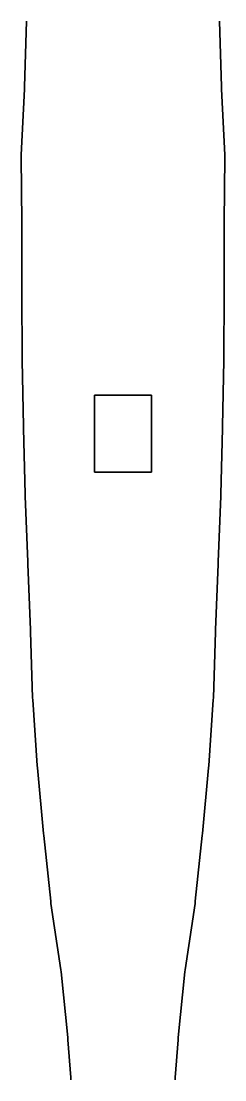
# Model space of a CAD drawing. Extents: x -3.7 to 3.7, y -35 to 36.1.
# Drawn here: x -3.73 to 3.73, y -35.03 to 3.81 of the extents above; entities that cross this region are included whole.
import ezdxf

# ---------------------------------------------------------------- set-up
doc = ezdxf.new("R2010")
doc.units = 0
doc.layers.add('RAILINGS', color=6, linetype='CONTINUOUS')

msp = doc.modelspace()

# ---------------------------------------------------------------- linework, layer by layer
at = {"layer": 'RAILINGS'}
for points in [[(-3.61, 1.4, 2.62), (-3.54, 3.81, 2.62), (-3.54, 3.81, 2.7), (-3.61, 1.4, 2.7)], [(-3.61, 1.4, 2.7), (-3.54, 3.81, 2.7), (-3.54, 3.81, 2.62), (-3.61, 1.4, 2.62)], [(-3.61, 1.4, 2.15), (-3.54, 3.81, 2.15), (-3.54, 3.81, 2.23), (-3.61, 1.4, 2.23)], [(-3.61, 1.4, 2.23), (-3.54, 3.81, 2.23), (-3.54, 3.81, 2.15), (-3.61, 1.4, 2.15)], [(3.61, 1.4, 2.23), (3.54, 3.81, 2.23), (3.54, 3.81, 2.15), (3.61, 1.4, 2.15)], [(3.61, 1.4, 2.15), (3.54, 3.81, 2.15), (3.54, 3.81, 2.23), (3.61, 1.4, 2.23)], [(3.61, 1.4, 2.62), (3.54, 3.81, 2.62), (3.54, 3.81, 2.7), (3.61, 1.4, 2.7)], [(3.61, 1.4, 2.7), (3.54, 3.81, 2.7), (3.54, 3.81, 2.62), (3.61, 1.4, 2.62)], [(-3.73, -1.09, 2.62), (-3.61, 1.32, 2.62), (-3.61, 1.32, 2.7), (-3.73, -1.09, 2.7)], [(-3.73, -1.09, 2.7), (-3.61, 1.32, 2.7), (-3.61, 1.32, 2.62), (-3.73, -1.09, 2.62)], [(-3.73, -1.09, 2.15), (-3.61, 1.32, 2.15), (-3.61, 1.32, 2.23), (-3.73, -1.09, 2.23)], [(-3.73, -1.09, 2.23), (-3.61, 1.32, 2.23), (-3.61, 1.32, 2.15), (-3.73, -1.09, 2.15)], [(-3.61, 1.4, 1.7), (-3.61, 1.4, 2.7), (-3.61, 1.32, 2.7), (-3.61, 1.32, 1.7)], [(-3.61, 1.32, 1.7), (-3.61, 1.32, 2.7), (-3.61, 1.4, 2.7), (-3.61, 1.4, 1.7)], [(3.61, 1.4, 1.7), (3.61, 1.4, 2.7), (3.61, 1.32, 2.7), (3.61, 1.32, 1.7)], [(3.61, 1.32, 1.7), (3.61, 1.32, 2.7), (3.61, 1.4, 2.7), (3.61, 1.4, 1.7)], [(3.73, -1.09, 2.23), (3.61, 1.32, 2.23), (3.61, 1.32, 2.15), (3.73, -1.09, 2.15)], [(3.73, -1.09, 2.15), (3.61, 1.32, 2.15), (3.61, 1.32, 2.23), (3.73, -1.09, 2.23)], [(3.73, -1.09, 2.62), (3.61, 1.32, 2.62), (3.61, 1.32, 2.7), (3.73, -1.09, 2.7)], [(3.73, -1.09, 2.7), (3.61, 1.32, 2.7), (3.61, 1.32, 2.62), (3.73, -1.09, 2.62)], [(-3.73, -1.09, 1.7), (-3.73, -1.09, 2.7), (-3.73, -1.17, 2.7), (-3.73, -1.17, 1.7)], [(-3.73, -1.17, 1.7), (-3.73, -1.17, 2.7), (-3.73, -1.09, 2.7), (-3.73, -1.09, 1.7)], [(3.73, -1.09, 1.7), (3.73, -1.09, 2.7), (3.73, -1.17, 2.7), (3.73, -1.17, 1.7)], [(3.73, -1.17, 1.7), (3.73, -1.17, 2.7), (3.73, -1.09, 2.7), (3.73, -1.09, 1.7)], [(-3.71, -3.58, 2.71), (-3.73, -1.17, 2.7), (-3.73, -1.17, 2.62), (-3.71, -3.58, 2.63)], [(-3.71, -3.58, 2.63), (-3.73, -1.17, 2.62), (-3.73, -1.17, 2.7), (-3.71, -3.58, 2.71)], [(-3.71, -3.58, 2.16), (-3.73, -1.17, 2.15), (-3.73, -1.17, 2.23), (-3.71, -3.58, 2.24)], [(-3.71, -3.58, 2.24), (-3.73, -1.17, 2.23), (-3.73, -1.17, 2.15), (-3.71, -3.58, 2.16)], [(3.71, -3.58, 2.24), (3.73, -1.17, 2.23), (3.73, -1.17, 2.15), (3.71, -3.58, 2.16)], [(3.71, -3.58, 2.16), (3.73, -1.17, 2.15), (3.73, -1.17, 2.23), (3.71, -3.58, 2.24)], [(3.71, -3.58, 2.63), (3.73, -1.17, 2.62), (3.73, -1.17, 2.7), (3.71, -3.58, 2.71)], [(3.71, -3.58, 2.71), (3.73, -1.17, 2.7), (3.73, -1.17, 2.62), (3.71, -3.58, 2.63)], [(-3.71, -3.66, 1.71), (-3.71, -3.66, 2.71), (-3.71, -3.58, 2.71), (-3.71, -3.58, 1.71)], [(-3.71, -3.58, 1.71), (-3.71, -3.58, 2.71), (-3.71, -3.66, 2.71), (-3.71, -3.66, 1.71)], [(-3.71, -6.07, 2.63), (-3.71, -3.66, 2.63), (-3.71, -3.66, 2.71), (-3.71, -6.07, 2.71)], [(-3.71, -6.07, 2.71), (-3.71, -3.66, 2.71), (-3.71, -3.66, 2.63), (-3.71, -6.07, 2.63)], [(-3.71, -6.07, 2.16), (-3.71, -3.66, 2.16), (-3.71, -3.66, 2.24), (-3.71, -6.07, 2.24)], [(-3.71, -6.07, 2.24), (-3.71, -3.66, 2.24), (-3.71, -3.66, 2.16), (-3.71, -6.07, 2.16)], [(3.71, -3.66, 1.71), (3.71, -3.66, 2.71), (3.71, -3.58, 2.71), (3.71, -3.58, 1.71)], [(3.71, -3.58, 1.71), (3.71, -3.58, 2.71), (3.71, -3.66, 2.71), (3.71, -3.66, 1.71)], [(3.71, -6.07, 2.24), (3.71, -3.66, 2.24), (3.71, -3.66, 2.16), (3.71, -6.07, 2.16)], [(3.71, -6.07, 2.16), (3.71, -3.66, 2.16), (3.71, -3.66, 2.24), (3.71, -6.07, 2.24)], [(3.71, -6.07, 2.63), (3.71, -3.66, 2.63), (3.71, -3.66, 2.71), (3.71, -6.07, 2.71)], [(3.71, -6.07, 2.71), (3.71, -3.66, 2.71), (3.71, -3.66, 2.63), (3.71, -6.07, 2.63)], [(-3.71, -6.07, 1.71), (-3.71, -6.07, 2.71), (-3.71, -6.15, 2.71), (-3.71, -6.15, 1.71)], [(-3.71, -6.15, 1.71), (-3.71, -6.15, 2.71), (-3.71, -6.07, 2.71), (-3.71, -6.07, 1.71)], [(-3.7, -8.56, 2.71), (-3.71, -6.15, 2.71), (-3.71, -6.15, 2.63), (-3.7, -8.56, 2.63)], [(-3.7, -8.56, 2.63), (-3.71, -6.15, 2.63), (-3.71, -6.15, 2.71), (-3.7, -8.56, 2.71)], [(-3.7, -8.56, 2.24), (-3.71, -6.15, 2.24), (-3.71, -6.15, 2.16), (-3.7, -8.56, 2.16)], [(-3.7, -8.56, 2.16), (-3.71, -6.15, 2.16), (-3.71, -6.15, 2.24), (-3.7, -8.56, 2.24)], [(3.7, -8.56, 2.16), (3.71, -6.15, 2.16), (3.71, -6.15, 2.24), (3.7, -8.56, 2.24)], [(3.7, -8.56, 2.24), (3.71, -6.15, 2.24), (3.71, -6.15, 2.16), (3.7, -8.56, 2.16)], [(3.7, -8.56, 2.71), (3.71, -6.15, 2.71), (3.71, -6.15, 2.63), (3.7, -8.56, 2.63)], [(3.7, -8.56, 2.63), (3.71, -6.15, 2.63), (3.71, -6.15, 2.71), (3.7, -8.56, 2.71)], [(3.71, -6.07, 1.71), (3.71, -6.07, 2.71), (3.71, -6.15, 2.71), (3.71, -6.15, 1.71)], [(3.71, -6.15, 1.71), (3.71, -6.15, 2.71), (3.71, -6.07, 2.71), (3.71, -6.07, 1.71)], [(-3.7, -8.64, 1.71), (-3.7, -8.64, 2.71), (-3.7, -8.56, 2.71), (-3.7, -8.56, 1.71)], [(-3.7, -8.56, 1.71), (-3.7, -8.56, 2.71), (-3.7, -8.64, 2.71), (-3.7, -8.64, 1.71)], [(-3.65, -11.05, 2.63), (-3.7, -8.64, 2.63), (-3.7, -8.64, 2.71), (-3.65, -11.05, 2.71)], [(-3.65, -11.05, 2.71), (-3.7, -8.64, 2.71), (-3.7, -8.64, 2.63), (-3.65, -11.05, 2.63)], [(-3.65, -11.05, 2.16), (-3.7, -8.64, 2.16), (-3.7, -8.64, 2.24), (-3.65, -11.05, 2.24)], [(-3.65, -11.05, 2.24), (-3.7, -8.64, 2.24), (-3.7, -8.64, 2.16), (-3.65, -11.05, 2.16)], [(3.65, -11.05, 2.24), (3.7, -8.64, 2.24), (3.7, -8.64, 2.16), (3.65, -11.05, 2.16)], [(3.65, -11.05, 2.16), (3.7, -8.64, 2.16), (3.7, -8.64, 2.24), (3.65, -11.05, 2.24)], [(3.65, -11.05, 2.63), (3.7, -8.64, 2.63), (3.7, -8.64, 2.71), (3.65, -11.05, 2.71)], [(3.65, -11.05, 2.71), (3.7, -8.64, 2.71), (3.7, -8.64, 2.63), (3.65, -11.05, 2.63)], [(3.7, -8.64, 1.71), (3.7, -8.64, 2.71), (3.7, -8.56, 2.71), (3.7, -8.56, 1.71)], [(3.7, -8.56, 1.71), (3.7, -8.56, 2.71), (3.7, -8.64, 2.71), (3.7, -8.64, 1.71)], [(-1.05, -9.99, 4.04), (-1.05, -9.99, 5.04), (-1.05, -9.91, 5.04), (-1.05, -9.91, 4.04)], [(-1.05, -9.91, 4.04), (-1.05, -9.91, 5.04), (-1.05, -9.99, 5.04), (-1.05, -9.99, 4.04)], [(-1.05, -9.91, 4.57), (1.05, -9.91, 4.57), (1.05, -9.91, 4.49), (-1.05, -9.91, 4.49)], [(-1.05, -9.91, 4.49), (1.05, -9.91, 4.49), (1.05, -9.91, 4.57), (-1.05, -9.91, 4.57)], [(-1.05, -9.91, 4.96), (1.05, -9.91, 4.96), (1.05, -9.91, 5.04), (-1.05, -9.91, 5.04)], [(-1.05, -9.91, 5.04), (1.05, -9.91, 5.04), (1.05, -9.91, 4.96), (-1.05, -9.91, 4.96)], [(-1.05, -11.31, 4.96), (-1.05, -9.99, 4.96), (-1.05, -9.99, 5.04), (-1.05, -11.31, 5.04)], [(-1.05, -11.31, 5.04), (-1.05, -9.99, 5.04), (-1.05, -9.99, 4.96), (-1.05, -11.31, 4.96)], [(-1.05, -11.31, 4.49), (-1.05, -9.99, 4.49), (-1.05, -9.99, 4.57), (-1.05, -11.31, 4.57)], [(-1.05, -11.31, 4.57), (-1.05, -9.99, 4.57), (-1.05, -9.99, 4.49), (-1.05, -11.31, 4.49)], [(1.05, -9.91, 4.04), (1.05, -9.91, 5.04), (1.05, -9.99, 5.04), (1.05, -9.99, 4.04)], [(1.05, -9.99, 4.04), (1.05, -9.99, 5.04), (1.05, -9.91, 5.04), (1.05, -9.91, 4.04)], [(1.05, -11.31, 4.57), (1.05, -9.99, 4.57), (1.05, -9.99, 4.49), (1.05, -11.31, 4.49)], [(1.05, -11.31, 4.49), (1.05, -9.99, 4.49), (1.05, -9.99, 4.57), (1.05, -11.31, 4.57)], [(1.05, -11.31, 4.96), (1.05, -9.99, 4.96), (1.05, -9.99, 5.04), (1.05, -11.31, 5.04)], [(1.05, -11.31, 5.04), (1.05, -9.99, 5.04), (1.05, -9.99, 4.96), (1.05, -11.31, 4.96)], [(-3.65, -11.05, 1.71), (-3.65, -11.05, 2.71), (-3.65, -11.13, 2.71), (-3.65, -11.13, 1.71)], [(-3.65, -11.13, 1.71), (-3.65, -11.13, 2.71), (-3.65, -11.05, 2.71), (-3.65, -11.05, 1.71)], [(-3.59, -13.54, 2.71), (-3.65, -11.13, 2.71), (-3.65, -11.13, 2.63), (-3.59, -13.54, 2.63)], [(-3.59, -13.54, 2.63), (-3.65, -11.13, 2.63), (-3.65, -11.13, 2.71), (-3.59, -13.54, 2.71)], [(-3.59, -13.54, 2.16), (-3.65, -11.13, 2.16), (-3.65, -11.13, 2.24), (-3.59, -13.54, 2.24)], [(-3.59, -13.54, 2.24), (-3.65, -11.13, 2.24), (-3.65, -11.13, 2.16), (-3.59, -13.54, 2.16)], [(3.59, -13.54, 2.24), (3.65, -11.13, 2.24), (3.65, -11.13, 2.16), (3.59, -13.54, 2.16)], [(3.59, -13.54, 2.16), (3.65, -11.13, 2.16), (3.65, -11.13, 2.24), (3.59, -13.54, 2.24)], [(3.59, -13.54, 2.63), (3.65, -11.13, 2.63), (3.65, -11.13, 2.71), (3.59, -13.54, 2.71)], [(3.59, -13.54, 2.71), (3.65, -11.13, 2.71), (3.65, -11.13, 2.63), (3.59, -13.54, 2.63)], [(3.65, -11.05, 1.71), (3.65, -11.05, 2.71), (3.65, -11.13, 2.71), (3.65, -11.13, 1.71)], [(3.65, -11.13, 1.71), (3.65, -11.13, 2.71), (3.65, -11.05, 2.71), (3.65, -11.05, 1.71)], [(-1.05, -11.31, 4.04), (-1.05, -11.31, 5.04), (-1.05, -11.39, 5.04), (-1.05, -11.39, 4.04)], [(-1.05, -11.39, 4.04), (-1.05, -11.39, 5.04), (-1.05, -11.31, 5.04), (-1.05, -11.31, 4.04)], [(-1.05, -12.66, 4.96), (-1.05, -11.39, 4.96), (-1.05, -11.39, 5.04), (-1.05, -12.66, 5.04)], [(-1.05, -12.66, 5.04), (-1.05, -11.39, 5.04), (-1.05, -11.39, 4.96), (-1.05, -12.66, 4.96)], [(-1.05, -12.66, 4.57), (-1.05, -11.39, 4.57), (-1.05, -11.39, 4.49), (-1.05, -12.66, 4.49)], [(-1.05, -12.66, 4.49), (-1.05, -11.39, 4.49), (-1.05, -11.39, 4.57), (-1.05, -12.66, 4.57)], [(1.05, -11.39, 4.04), (1.05, -11.39, 5.04), (1.05, -11.31, 5.04), (1.05, -11.31, 4.04)], [(1.05, -11.31, 4.04), (1.05, -11.31, 5.04), (1.05, -11.39, 5.04), (1.05, -11.39, 4.04)], [(1.05, -12.66, 4.49), (1.05, -11.39, 4.49), (1.05, -11.39, 4.57), (1.05, -12.66, 4.57)], [(1.05, -12.66, 4.57), (1.05, -11.39, 4.57), (1.05, -11.39, 4.49), (1.05, -12.66, 4.49)], [(1.05, -12.66, 5.04), (1.05, -11.39, 5.04), (1.05, -11.39, 4.96), (1.05, -12.66, 4.96)], [(1.05, -12.66, 4.96), (1.05, -11.39, 4.96), (1.05, -11.39, 5.04), (1.05, -12.66, 5.04)], [(-1.05, -12.66, 4.04), (-1.05, -12.66, 5.04), (-1.05, -12.74, 5.04), (-1.05, -12.74, 4.04)], [(-1.05, -12.74, 4.04), (-1.05, -12.74, 5.04), (-1.05, -12.66, 5.04), (-1.05, -12.66, 4.04)], [(-1.05, -12.74, 4.96), (1.05, -12.74, 4.96), (1.05, -12.74, 5.04), (-1.05, -12.74, 5.04)], [(-1.05, -12.74, 5.04), (1.05, -12.74, 5.04), (1.05, -12.74, 4.96), (-1.05, -12.74, 4.96)], [(-1.05, -12.74, 4.57), (1.05, -12.74, 4.57), (1.05, -12.74, 4.49), (-1.05, -12.74, 4.49)], [(-1.05, -12.74, 4.49), (1.05, -12.74, 4.49), (1.05, -12.74, 4.57), (-1.05, -12.74, 4.57)], [(1.05, -12.66, 4.04), (1.05, -12.66, 5.04), (1.05, -12.74, 5.04), (1.05, -12.74, 4.04)], [(1.05, -12.74, 4.04), (1.05, -12.74, 5.04), (1.05, -12.66, 5.04), (1.05, -12.66, 4.04)], [(-3.58, -13.62, 1.71), (-3.58, -13.62, 2.71), (-3.59, -13.54, 2.71), (-3.59, -13.54, 1.71)], [(-3.59, -13.54, 1.71), (-3.59, -13.54, 2.71), (-3.58, -13.62, 2.71), (-3.58, -13.62, 1.71)], [(3.59, -13.54, 1.71), (3.59, -13.54, 2.71), (3.58, -13.62, 2.71), (3.58, -13.62, 1.71)], [(3.58, -13.62, 1.71), (3.58, -13.62, 2.71), (3.59, -13.54, 2.71), (3.59, -13.54, 1.71)], [(-3.49, -16.03, 2.63), (-3.58, -13.62, 2.63), (-3.58, -13.62, 2.71), (-3.49, -16.03, 2.71)], [(-3.49, -16.03, 2.71), (-3.58, -13.62, 2.71), (-3.58, -13.62, 2.63), (-3.49, -16.03, 2.63)], [(-3.49, -16.03, 2.16), (-3.58, -13.62, 2.16), (-3.58, -13.62, 2.24), (-3.49, -16.03, 2.24)], [(-3.49, -16.03, 2.24), (-3.58, -13.62, 2.24), (-3.58, -13.62, 2.16), (-3.49, -16.03, 2.16)], [(3.49, -16.03, 2.24), (3.58, -13.62, 2.24), (3.58, -13.62, 2.16), (3.49, -16.03, 2.16)], [(3.49, -16.03, 2.16), (3.58, -13.62, 2.16), (3.58, -13.62, 2.24), (3.49, -16.03, 2.24)], [(3.49, -16.03, 2.63), (3.58, -13.62, 2.63), (3.58, -13.62, 2.71), (3.49, -16.03, 2.71)], [(3.49, -16.03, 2.71), (3.58, -13.62, 2.71), (3.58, -13.62, 2.63), (3.49, -16.03, 2.63)], [(-3.49, -16.03, 1.71), (-3.49, -16.03, 2.71), (-3.49, -16.11, 2.71), (-3.49, -16.11, 1.71)], [(-3.49, -16.11, 1.71), (-3.49, -16.11, 2.71), (-3.49, -16.03, 2.71), (-3.49, -16.03, 1.71)], [(-3.39, -18.52, 2.71), (-3.49, -16.11, 2.71), (-3.49, -16.11, 2.63), (-3.39, -18.52, 2.63)], [(-3.39, -18.52, 2.63), (-3.49, -16.11, 2.63), (-3.49, -16.11, 2.71), (-3.39, -18.52, 2.71)], [(-3.39, -18.52, 2.24), (-3.49, -16.11, 2.24), (-3.49, -16.11, 2.16), (-3.39, -18.52, 2.16)], [(-3.39, -18.52, 2.16), (-3.49, -16.11, 2.16), (-3.49, -16.11, 2.24), (-3.39, -18.52, 2.24)], [(3.39, -18.52, 2.16), (3.49, -16.11, 2.16), (3.49, -16.11, 2.24), (3.39, -18.52, 2.24)], [(3.39, -18.52, 2.24), (3.49, -16.11, 2.24), (3.49, -16.11, 2.16), (3.39, -18.52, 2.16)], [(3.39, -18.52, 2.71), (3.49, -16.11, 2.71), (3.49, -16.11, 2.63), (3.39, -18.52, 2.63)], [(3.39, -18.52, 2.63), (3.49, -16.11, 2.63), (3.49, -16.11, 2.71), (3.39, -18.52, 2.71)], [(3.49, -16.03, 1.71), (3.49, -16.03, 2.71), (3.49, -16.11, 2.71), (3.49, -16.11, 1.71)], [(3.49, -16.11, 1.71), (3.49, -16.11, 2.71), (3.49, -16.03, 2.71), (3.49, -16.03, 1.71)], [(-3.39, -18.6, 1.71), (-3.39, -18.6, 2.71), (-3.39, -18.52, 2.71), (-3.39, -18.52, 1.71)], [(-3.39, -18.52, 1.71), (-3.39, -18.52, 2.71), (-3.39, -18.6, 2.71), (-3.39, -18.6, 1.71)], [(-3.31, -21.01, 2.63), (-3.39, -18.6, 2.63), (-3.39, -18.6, 2.71), (-3.31, -21.01, 2.71)], [(-3.31, -21.01, 2.71), (-3.39, -18.6, 2.71), (-3.39, -18.6, 2.63), (-3.31, -21.01, 2.63)], [(-3.31, -21.01, 2.16), (-3.39, -18.6, 2.16), (-3.39, -18.6, 2.24), (-3.31, -21.01, 2.24)], [(-3.31, -21.01, 2.24), (-3.39, -18.6, 2.24), (-3.39, -18.6, 2.16), (-3.31, -21.01, 2.16)], [(3.31, -21.01, 2.24), (3.39, -18.6, 2.24), (3.39, -18.6, 2.16), (3.31, -21.01, 2.16)], [(3.31, -21.01, 2.16), (3.39, -18.6, 2.16), (3.39, -18.6, 2.24), (3.31, -21.01, 2.24)], [(3.31, -21.01, 2.63), (3.39, -18.6, 2.63), (3.39, -18.6, 2.71), (3.31, -21.01, 2.71)], [(3.31, -21.01, 2.71), (3.39, -18.6, 2.71), (3.39, -18.6, 2.63), (3.31, -21.01, 2.63)], [(3.39, -18.6, 1.71), (3.39, -18.6, 2.71), (3.39, -18.52, 2.71), (3.39, -18.52, 1.71)], [(3.39, -18.52, 1.71), (3.39, -18.52, 2.71), (3.39, -18.6, 2.71), (3.39, -18.6, 1.71)], [(-3.31, -21.01, 1.71), (-3.31, -21.01, 2.71), (-3.3, -21.09, 2.71), (-3.3, -21.09, 1.71)], [(-3.3, -21.09, 1.71), (-3.3, -21.09, 2.71), (-3.31, -21.01, 2.71), (-3.31, -21.01, 1.71)], [(-3.14, -23.5, 2.63), (-3.3, -21.09, 2.63), (-3.3, -21.09, 2.71), (-3.14, -23.5, 2.71)], [(-3.14, -23.5, 2.71), (-3.3, -21.09, 2.71), (-3.3, -21.09, 2.63), (-3.14, -23.5, 2.63)], [(-3.14, -23.5, 2.16), (-3.3, -21.09, 2.16), (-3.3, -21.09, 2.24), (-3.14, -23.5, 2.24)], [(-3.14, -23.5, 2.24), (-3.3, -21.09, 2.24), (-3.3, -21.09, 2.16), (-3.14, -23.5, 2.16)], [(3.14, -23.5, 2.24), (3.3, -21.09, 2.24), (3.3, -21.09, 2.16), (3.14, -23.5, 2.16)], [(3.14, -23.5, 2.16), (3.3, -21.09, 2.16), (3.3, -21.09, 2.24), (3.14, -23.5, 2.24)], [(3.14, -23.5, 2.63), (3.3, -21.09, 2.63), (3.3, -21.09, 2.71), (3.14, -23.5, 2.71)], [(3.14, -23.5, 2.71), (3.3, -21.09, 2.71), (3.3, -21.09, 2.63), (3.14, -23.5, 2.63)], [(3.3, -21.09, 1.71), (3.3, -21.09, 2.71), (3.31, -21.01, 2.71), (3.31, -21.01, 1.71)], [(3.31, -21.01, 1.71), (3.31, -21.01, 2.71), (3.3, -21.09, 2.71), (3.3, -21.09, 1.71)], [(-3.14, -23.5, 1.71), (-3.14, -23.5, 2.71), (-3.13, -23.58, 2.71), (-3.13, -23.58, 1.71)], [(-3.13, -23.58, 1.71), (-3.13, -23.58, 2.71), (-3.14, -23.5, 2.71), (-3.14, -23.5, 1.71)], [(-2.91, -25.99, 2.72), (-3.13, -23.58, 2.71), (-3.13, -23.58, 2.63), (-2.91, -25.99, 2.64)], [(-2.91, -25.99, 2.64), (-3.13, -23.58, 2.63), (-3.13, -23.58, 2.71), (-2.91, -25.99, 2.72)], [(-2.91, -25.99, 2.25), (-3.13, -23.58, 2.24), (-3.13, -23.58, 2.16), (-2.91, -25.99, 2.17)], [(-2.91, -25.99, 2.17), (-3.13, -23.58, 2.16), (-3.13, -23.58, 2.24), (-2.91, -25.99, 2.25)], [(2.91, -25.99, 2.17), (3.13, -23.58, 2.16), (3.13, -23.58, 2.24), (2.91, -25.99, 2.25)], [(2.91, -25.99, 2.25), (3.13, -23.58, 2.24), (3.13, -23.58, 2.16), (2.91, -25.99, 2.17)], [(2.91, -25.99, 2.72), (3.13, -23.58, 2.71), (3.13, -23.58, 2.63), (2.91, -25.99, 2.64)], [(2.91, -25.99, 2.64), (3.13, -23.58, 2.63), (3.13, -23.58, 2.71), (2.91, -25.99, 2.72)], [(3.14, -23.5, 1.71), (3.14, -23.5, 2.71), (3.13, -23.58, 2.71), (3.13, -23.58, 1.71)], [(3.13, -23.58, 1.71), (3.13, -23.58, 2.71), (3.14, -23.5, 2.71), (3.14, -23.5, 1.71)], [(-2.91, -25.99, 1.72), (-2.91, -25.99, 2.72), (-2.9, -26.07, 2.72), (-2.9, -26.07, 1.72)], [(-2.9, -26.07, 1.72), (-2.9, -26.07, 2.72), (-2.91, -25.99, 2.72), (-2.91, -25.99, 1.72)], [(2.91, -25.99, 1.72), (2.91, -25.99, 2.72), (2.9, -26.07, 2.72), (2.9, -26.07, 1.72)], [(2.9, -26.07, 1.72), (2.9, -26.07, 2.72), (2.91, -25.99, 2.72), (2.91, -25.99, 1.72)], [(-2.65, -28.48, 2.64), (-2.9, -26.07, 2.64), (-2.9, -26.07, 2.72), (-2.65, -28.48, 2.72)], [(-2.65, -28.48, 2.72), (-2.9, -26.07, 2.72), (-2.9, -26.07, 2.64), (-2.65, -28.48, 2.64)], [(-2.65, -28.48, 2.17), (-2.9, -26.07, 2.17), (-2.9, -26.07, 2.25), (-2.65, -28.48, 2.25)], [(-2.65, -28.48, 2.25), (-2.9, -26.07, 2.25), (-2.9, -26.07, 2.17), (-2.65, -28.48, 2.17)], [(2.65, -28.48, 2.25), (2.9, -26.07, 2.25), (2.9, -26.07, 2.17), (2.65, -28.48, 2.17)], [(2.65, -28.48, 2.17), (2.9, -26.07, 2.17), (2.9, -26.07, 2.25), (2.65, -28.48, 2.25)], [(2.65, -28.48, 2.64), (2.9, -26.07, 2.64), (2.9, -26.07, 2.72), (2.65, -28.48, 2.72)], [(2.65, -28.48, 2.72), (2.9, -26.07, 2.72), (2.9, -26.07, 2.64), (2.65, -28.48, 2.64)], [(-2.65, -28.48, 1.74), (-2.65, -28.48, 2.72), (-2.64, -28.56, 2.72), (-2.64, -28.56, 1.73)], [(-2.64, -28.56, 1.73), (-2.64, -28.56, 2.72), (-2.65, -28.48, 2.72), (-2.65, -28.48, 1.74)], [(-2.28, -30.99, 2.72), (-2.64, -28.56, 2.72), (-2.64, -28.56, 2.64), (-2.28, -30.99, 2.64)], [(-2.28, -30.99, 2.64), (-2.64, -28.56, 2.64), (-2.64, -28.56, 2.72), (-2.28, -30.99, 2.72)], [(-2.28, -30.99, 2.25), (-2.64, -28.56, 2.25), (-2.64, -28.56, 2.17), (-2.28, -30.99, 2.17)], [(-2.28, -30.99, 2.17), (-2.64, -28.56, 2.17), (-2.64, -28.56, 2.25), (-2.28, -30.99, 2.25)], [(2.28, -30.99, 2.17), (2.64, -28.56, 2.17), (2.64, -28.56, 2.25), (2.28, -30.99, 2.25)], [(2.28, -30.99, 2.25), (2.64, -28.56, 2.25), (2.64, -28.56, 2.17), (2.28, -30.99, 2.17)], [(2.28, -30.99, 2.72), (2.64, -28.56, 2.72), (2.64, -28.56, 2.64), (2.28, -30.99, 2.64)], [(2.28, -30.99, 2.64), (2.64, -28.56, 2.64), (2.64, -28.56, 2.72), (2.28, -30.99, 2.72)], [(2.65, -28.48, 1.74), (2.65, -28.48, 2.72), (2.64, -28.56, 2.72), (2.64, -28.56, 1.73)], [(2.64, -28.56, 1.73), (2.64, -28.56, 2.72), (2.65, -28.48, 2.72), (2.65, -28.48, 1.74)], [(-2.28, -30.99, 1.68), (-2.28, -30.99, 2.72), (-2.27, -31.07, 2.72), (-2.27, -31.07, 1.68)], [(-2.27, -31.07, 1.68), (-2.27, -31.07, 2.72), (-2.28, -30.99, 2.72), (-2.28, -30.99, 1.68)], [(-2.02, -33.48, 2.64), (-2.27, -31.07, 2.64), (-2.27, -31.07, 2.72), (-2.02, -33.48, 2.72)], [(-2.02, -33.48, 2.72), (-2.27, -31.07, 2.72), (-2.27, -31.07, 2.64), (-2.02, -33.48, 2.64)], [(-2.02, -33.48, 2.17), (-2.27, -31.07, 2.17), (-2.27, -31.07, 2.25), (-2.02, -33.48, 2.25)], [(-2.02, -33.48, 2.25), (-2.27, -31.07, 2.25), (-2.27, -31.07, 2.17), (-2.02, -33.48, 2.17)], [(2.02, -33.48, 2.25), (2.27, -31.07, 2.25), (2.27, -31.07, 2.17), (2.02, -33.48, 2.17)], [(2.02, -33.48, 2.17), (2.27, -31.07, 2.17), (2.27, -31.07, 2.25), (2.02, -33.48, 2.25)], [(2.02, -33.48, 2.64), (2.27, -31.07, 2.64), (2.27, -31.07, 2.72), (2.02, -33.48, 2.72)], [(2.02, -33.48, 2.72), (2.27, -31.07, 2.72), (2.27, -31.07, 2.64), (2.02, -33.48, 2.64)], [(2.28, -30.99, 1.68), (2.28, -30.99, 2.72), (2.27, -31.07, 2.72), (2.27, -31.07, 1.68)], [(2.27, -31.07, 1.68), (2.27, -31.07, 2.72), (2.28, -30.99, 2.72), (2.28, -30.99, 1.68)], [(-2.02, -33.56, 1.68), (-2.02, -33.56, 2.72), (-2.02, -33.48, 2.72), (-2.02, -33.48, 1.68)], [(-2.02, -33.48, 1.68), (-2.02, -33.48, 2.72), (-2.02, -33.56, 2.72), (-2.02, -33.56, 1.68)], [(-1.91, -34.95, 2.72), (-2.02, -33.56, 2.72), (-2.02, -33.56, 2.64), (-1.91, -34.95, 2.64)], [(-1.91, -34.95, 2.64), (-2.02, -33.56, 2.64), (-2.02, -33.56, 2.72), (-1.91, -34.95, 2.72)], [(-1.91, -34.95, 2.25), (-2.02, -33.56, 2.25), (-2.02, -33.56, 2.17), (-1.91, -34.95, 2.17)], [(-1.91, -34.95, 2.17), (-2.02, -33.56, 2.17), (-2.02, -33.56, 2.25), (-1.91, -34.95, 2.25)], [(1.91, -34.95, 2.17), (2.02, -33.56, 2.17), (2.02, -33.56, 2.25), (1.91, -34.95, 2.25)], [(1.91, -34.95, 2.25), (2.02, -33.56, 2.25), (2.02, -33.56, 2.17), (1.91, -34.95, 2.17)], [(1.91, -34.95, 2.72), (2.02, -33.56, 2.72), (2.02, -33.56, 2.64), (1.91, -34.95, 2.64)], [(1.91, -34.95, 2.64), (2.02, -33.56, 2.64), (2.02, -33.56, 2.72), (1.91, -34.95, 2.72)], [(2.02, -33.56, 1.68), (2.02, -33.56, 2.72), (2.02, -33.48, 2.72), (2.02, -33.48, 1.68)], [(2.02, -33.48, 1.68), (2.02, -33.48, 2.72), (2.02, -33.56, 2.72), (2.02, -33.56, 1.68)], [(-1.91, -35.03, 1.68), (-1.91, -35.03, 2.72), (-1.91, -34.95, 2.72), (-1.91, -34.95, 1.68)], [(-1.91, -34.95, 1.68), (-1.91, -34.95, 2.72), (-1.91, -35.03, 2.72), (-1.91, -35.03, 1.68)], [(1.91, -35.03, 1.68), (1.91, -35.03, 2.72), (1.91, -34.95, 2.72), (1.91, -34.95, 1.68)], [(1.91, -34.95, 1.68), (1.91, -34.95, 2.72), (1.91, -35.03, 2.72), (1.91, -35.03, 1.68)]]:
    msp.add_3dface(points, dxfattribs=at)

doc.saveas('drawing.dxf')
